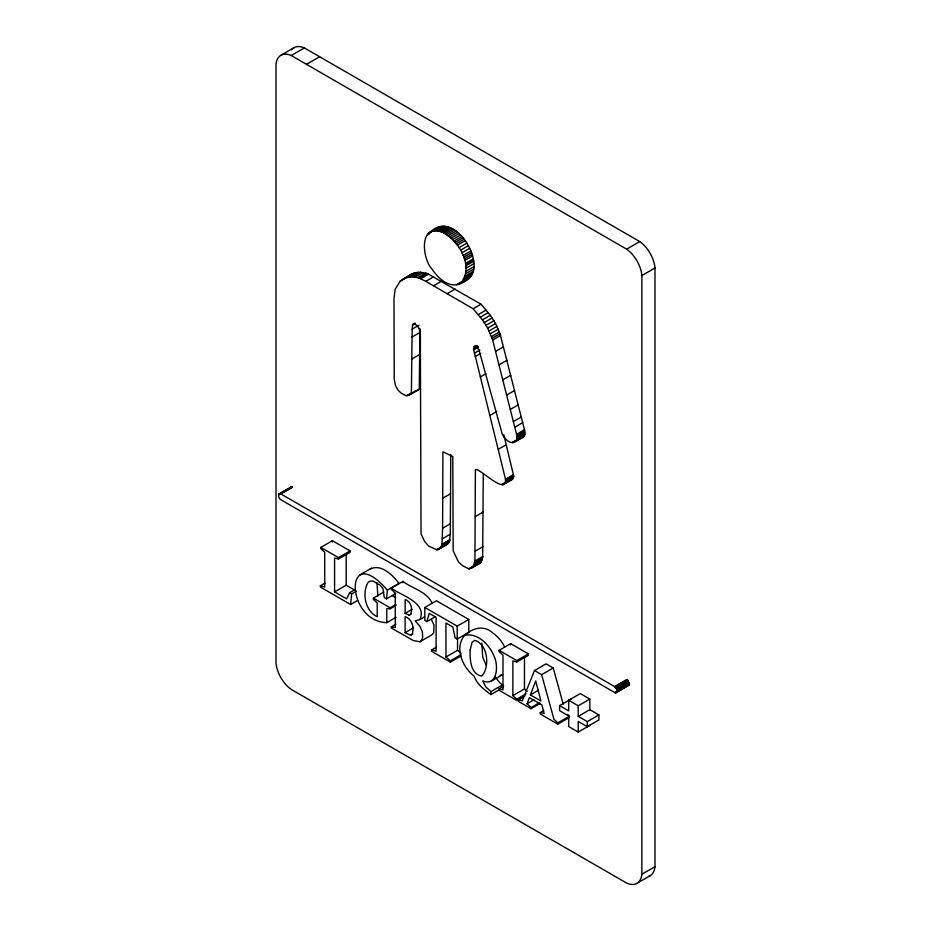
<?xml version="1.0" encoding="UTF-8"?>
<svg xmlns="http://www.w3.org/2000/svg" width="931" height="931" viewBox="0 0 931 931"><rect width="100%" height="100%" fill="white"/><g stroke="black" fill="none" stroke-linecap="round" stroke-linejoin="round"><path stroke-width="1.4" d="M411.374 393.86L412.165 329.143L412.619 324.64L414.179 323.86L417.274 325.571L420.323 330.947L421.045 533.812L424.559 541.365L428.737 546.16L436.639 549.686L439.025 549.139L441.166 546.916L442.004 544.228L442.586 528.238L442.923 451.791L452.78 456.516L453.164 550.78L458.518 562.01L462.858 565.862L468.747 568.806L473.029 566.793L474.915 561.021L475.392 469.771C478.441 466.536 506.266 496.421 505.51 479.279L473.611 349.393L474.03 346.611L475.636 346.111L477.475 347.542L479.314 351.196L502.275 434.183L504.23 437.547L507.674 440.887L510.816 442.458L514.156 442.295L516.775 439.479L516.577 434.312L492.662 340.024L487.658 328.073L482.409 319.822L473.134 308.755L425.781 281.337L418.787 277.892L412.759 276.81L405.869 277.741L400.214 281.174L395.151 289.262L393.976 298.735L394.22 379.231L395.489 385.492L397.84 389.973L401.063 393.068L405.904 395.628L408.895 395.047L419.253 389.309L419.939 328.562M471.156 568.259L480.512 562.696L482.642 557.75L483.27 473.716M445.635 545.066L449.301 541.9L450.278 534.196L450.779 454.491M509.92 480.059C512.62 480.571 514.261 476.975 513.388 474.729L503.834 434.812M519.894 438.094L522.605 437.454L524.421 435.592L524.467 429.761L500.028 333.729L495.548 323.523L490.3 315.272L481.024 304.204L427.632 273.702L420.649 272.259L415.924 272.597L411.711 274.063L401.936 279.766M460.601 283.245C474.554 266.929 459.134 240.407 442.202 232.18C418.741 223.463 422.057 258.259 431.868 268.884C436.895 276.356 444.017 284.002 453.49 284.967C464.441 284.642 476.044 275.634 473.902 263.659C473.076 244.236 449.952 212.955 429.4 232.645M481.758 643.216L482.77 657.344L486.203 665.281M617.102 691.151L616.485 688.707L614.635 686.636L280.859 493.93C277.298 492.58 278.311 498.737 280.848 499.738L614.611 692.443L616.357 692.594L617.102 691.151L629.437 683.866M376.939 582.678L377.881 596.096M383.793 592.069L373.366 598.098L373.366 599.471L377.206 602.892L377.206 616.741C365.196 611.097 361.694 592.989 368.187 582.224L370.398 581.037L373.028 581.037L379.929 585.052L382.885 588.38L384.27 597.562L386.54 598.866L387.377 590.126C343.993 540.166 345.285 621.536 386.784 622.664L396.059 617.3M325 583.12L320.357 585.797L320.357 587.054L350.615 604.51L351.65 593.943L356.294 591.266M412.538 324.896L414.865 323.336M278.509 494.885L291.543 487.344M278.578 494.629L292.392 486.552M450.395 662.116L450.395 660.812L445.949 656.995L445.949 623.025L452.803 626.982L455.131 637.898L457.202 639.097L468.793 632.405L468.793 619.464L436.43 600.774L424.827 607.466L424.827 620.407L426.898 621.605L429.214 613.366L436.08 617.323L436.08 651.176L431.681 649.896L431.681 651.316L450.395 662.116L460.833 656.099M530.391 694.922L535.732 680.957L540.911 700.985L530.391 694.922L538.514 690.232M540.364 703.347L531.089 708.712L531.089 707.572L527.039 703.755L529.355 697.68L541.947 704.953L544.17 713.53L540.271 712.587L540.271 714.007L557.832 724.155L569.435 717.452M563.232 704.22L553.247 667.993L546.09 663.861L534.487 670.553L522.256 700.822L518.299 699.844L518.299 701.334L531.089 708.712M419.939 641.75L421.219 640.912L422.674 637.537L422.383 631.765L419.881 626.214L415.203 620.896L419.846 619.557C427.748 602.473 400.062 595.177 391.323 588.124L391.323 589.439L395.268 593.024L395.268 627.506L391.323 626.819L391.323 628.018L413.411 640.598L419.939 641.75L431.542 635.047L433.73 632.812L433.974 625.073L431.484 619.522M355.374 589.393L349.579 592.744L346.669 598.877L334.578 591.895L334.578 558.041L338.477 559.042L350.068 552.339L350.068 550.919L332.402 540.713L320.811 547.416L320.811 548.662L324.71 552.234L324.71 586.995L320.357 585.797M434.754 230.807L438.292 227.432M504.637 646.987C501.949 641.284 497.724 636.362 492.557 632.766C484.004 624.934 472.576 627.843 464.685 635.349C454.119 647.301 462.439 667.48 474.088 676.022C476.812 684.25 484.225 689.673 490.916 694.573L499.028 689.894M369.979 569.237C380.826 563.162 392.94 575.265 398.98 583.423L387.377 590.126M490.916 694.573L490.916 691.617L485.656 686.729L482.77 680.933C497.491 686.659 498.597 665.584 494.221 656.541C489.787 645.125 477.789 632.44 464.685 635.349M410.652 635.303L411.944 634.5C414.632 627.971 412.34 619.127 405.136 616.671L405.136 632.626L410.652 635.303L412.968 633.964M411.711 274.063L400.214 281.174M280.929 55.266L294.056 47.679M654.993 866.668L641.866 874.244A24.253 14 60 0 1 626.621 883.053L291.252 689.429A24.253 14 60 0 1 276.007 663.012L276.007 64.332A24.253 14 60 0 1 291.252 55.523L304.379 47.947L639.748 241.571A24.253 14 60 0 1 654.993 267.988L654.993 866.668A24.253 14 60 0 1 648.616 876.397M306.497 64.332L319.624 56.744M428.469 233.425L439.385 226.908M432.659 231.074L440.538 226.524M427.62 234.333L431.006 232.389M433.869 230.818L441.76 226.268M426.864 235.357L429.121 234.065M435.161 230.702L443.051 226.152M436.499 230.725L444.39 226.175M437.884 230.888L445.763 226.338M439.292 231.179L447.183 226.629M440.735 231.61L448.626 227.059M442.202 232.18L450.092 227.618M443.691 232.866L451.57 228.316M445.193 233.704L453.083 229.142M446.705 234.647L454.584 230.097M448.207 235.718L456.085 231.156M449.685 236.881L457.575 232.331M451.151 238.161L459.03 233.611M452.582 239.535L460.461 234.984M453.967 241.013L461.857 236.451M455.143 242.351L463.033 237.801M456.271 243.771L464.162 239.209M457.354 245.249L465.232 240.687M405.869 277.741L413.748 273.19M408.046 277.147L415.924 272.597M458.971 247.693L466.85 243.142M410.35 276.833L418.228 272.283M412.759 276.81L420.649 272.259M460.473 250.241L468.351 245.691M415.261 277.066L423.151 272.515M417.844 277.613L425.735 273.051M461.823 252.848L469.713 248.286M418.787 277.892L426.677 273.342M419.753 278.253L427.632 273.702M420.719 278.695L428.597 274.145M463.044 255.49L470.935 250.939M463.708 257.154L471.598 252.604M464.301 258.818L472.18 254.268M425.781 281.337L433.671 276.786M464.802 260.482L472.68 255.932M465.5 263.38L473.39 258.818M465.721 264.59L473.611 260.028M465.884 265.766L473.774 261.215M433.648 285.747L441.527 281.197M466.024 268.209L473.902 263.659M465.942 271.282L473.832 266.72M465.721 273.667L473.611 269.117M465.325 275.937L473.216 271.387M464.988 277.229L472.867 272.667M464.546 278.427L472.436 273.877M464.022 279.544L471.912 274.982M463.429 280.534L471.307 275.983M456.434 284.839L462.067 281.581M462.742 281.418L470.62 276.868M457.808 284.525L468.491 278.695M459.099 284.06L469.852 277.647M447.229 293.637L455.119 289.076M412.666 324.523L414.912 323.22M412.514 325.035L414.795 323.592M412.165 329.143L418.927 325.233M411.933 337.092L419.823 332.542M473.134 308.755L481.024 304.204M478.255 314.631L486.133 310.07M480.373 317.168L488.263 312.618M411.7 359.075L419.59 354.525M482.409 319.822L490.3 315.272M484.295 322.51L492.173 317.96M486.063 325.291L493.954 320.741M487.658 328.073L495.548 323.523M291.252 55.523L626.621 249.147L639.748 241.571M489.136 330.912L497.014 326.35M490.416 333.705L498.306 329.155M491.545 336.533L499.435 331.971M473.879 346.891L476.137 345.587M473.774 347.193L476.032 345.901M473.693 347.519L477.079 345.564M473.635 347.868L477.009 345.913M473.6 348.229L476.975 346.274M473.576 348.601L476.963 346.646M473.588 348.985L476.963 347.042M492.15 338.279L500.028 333.729M473.611 349.393L478.127 346.786M473.67 349.8L478.173 347.193M492.662 340.024L500.541 335.474M474.286 353.245L479.93 349.998M406.835 395.722L411.339 393.115M407.126 395.687L413.027 392.37M475.089 356.736L480.722 353.489M408.895 395.047L419.253 389.309M495.653 351.359L503.543 346.809M641.866 874.244L641.866 275.564L654.993 267.988M499.132 364.812L507.011 360.262M480.28 376.985L485.912 373.727M279.032 493.942L291.717 486.634M278.741 494.291L292.241 486.541M280.522 493.791L291.799 487.448M280.859 493.93L291.962 487.53M502.88 379.801L510.77 375.251M506.685 395.081L514.575 390.531M490.067 415.342L496.828 411.444M510.293 409.454L518.183 404.904M513.365 421.568L521.244 417.007M514.843 427.189L522.722 422.627M516.577 434.312L524.467 429.761M516.74 435.138L524.63 430.588M516.868 435.964L524.747 431.414M516.938 436.767L524.828 432.205M516.973 437.547L524.851 432.985M516.961 438.303L524.84 433.741M498.376 449.254L506.255 444.704M516.926 438.71L524.816 434.16M516.868 439.106L524.747 434.544M516.775 439.479L524.665 434.917M516.67 439.816L524.549 435.266M512.003 442.656L515.39 440.7M516.53 440.142L524.421 435.592M516.368 440.444L524.258 435.883M512.585 442.656L524.072 436.15M513.132 442.597L523.629 436.651M514.156 442.295L523.141 437.093M320.811 547.416L338.477 557.611L350.068 550.919M442.737 498.225L450.616 493.663M505.51 479.279L513.388 474.729M505.591 479.663L513.47 475.101M505.649 480.035L513.528 475.473M505.684 480.396L513.563 475.846M505.696 480.757L513.586 476.195M505.696 481.094L513.575 476.544M505.673 481.432L513.551 476.87M505.614 481.746L513.505 477.184M505.545 482.037L513.435 477.487M501.611 484.504L504.986 482.549M505.463 482.316L513.342 477.766M505.347 482.584L513.237 478.022M505.207 482.817L513.097 478.266M503.59 484.027L512.655 478.837M502.693 484.69L512.131 479.395M503.124 484.644L511.585 479.837M359.843 574.869L371.446 568.178M442.586 528.238L450.476 523.676M334.578 591.895L346.169 585.192L354.641 590.079M475.392 516.519L483.27 511.969M442.388 538.746L450.278 534.196M442.004 544.228L449.894 539.677M441.922 544.844L449.813 540.283M441.794 545.415L449.673 540.864M441.62 545.95L449.51 541.4M441.41 546.45L449.301 541.9M441.166 546.916L449.045 542.366M436.639 549.686L440.026 547.731M442.272 546.427L445.169 545.124M437.279 549.674L448.533 543.11M437.745 549.616L447.939 543.774M438.198 549.511L447.287 544.344M350.615 604.51L357.574 600.495M391.323 588.124L402.914 581.433C412.363 588.578 427.213 591.627 432.287 603.579M386.54 598.866L395.815 593.513M475.322 551.059L483.212 546.509M373.366 598.098L390.194 607.815L395.989 604.463M386.784 622.664L386.784 608.583L390.194 608.781L395.989 605.441M474.915 561.021L482.793 556.459M474.752 562.301L482.642 557.75M474.496 563.523L482.386 558.972M474.147 564.652L482.037 560.101M473.716 565.699L481.595 561.149M472.133 566.863L481.28 561.719M469.061 568.829L476.113 564.908M469.631 568.76L480.92 562.243M472.168 567.654L480.512 562.696M405.136 613.366L409.035 615.123L410.396 614.437C413.027 609.13 411.13 601.542 405.136 599.459L405.136 613.366L412.096 609.351M409.035 615.123L411.351 613.785M391.323 626.819L395.954 624.142M419.846 619.557L424.478 616.869M405.136 632.626L413.259 627.948M426.898 621.605L435.021 616.916M424.827 607.466L457.202 626.156L468.793 619.464M431.681 649.896L436.325 647.22M445.949 656.995L457.552 650.292L457.552 637.56M450.395 660.812L460.833 654.784M516.81 700.473L499.097 690.243L499.097 688.812L502.996 689.813L502.996 655.168L499.097 651.653L499.097 650.35L510.688 643.647L528.412 653.876L528.412 655.308L516.81 661.999L512.865 660.975L512.865 695.62L516.81 699.158L516.81 700.473L524.933 695.783M499.097 650.35L516.81 660.579L528.412 653.876M490.893 681.387L502.496 674.696L500.168 675.243M490.916 691.617L502.507 684.913L499.621 682.644L495.49 677.198M499.097 688.812L503.729 686.135M534.487 670.553L541.644 674.684L553.247 667.993M512.865 695.62L524.467 688.928L524.467 657.17M516.81 699.158L526.096 693.804M518.299 699.844L524.106 696.504M527.039 703.755L533.998 699.74M531.089 707.572L539.2 702.882M540.271 712.587L543.751 710.574M589.812 725.354L578.221 732.045L568.69 726.541L568.69 715.951L559.612 710.702L559.612 705.628L568.69 710.877L568.69 700.275L580.292 693.583L589.812 699.076L589.812 709.678L578.221 716.37L578.221 705.779L589.812 699.076M559.612 705.628L571.215 698.937M614.635 686.636L625.737 680.224M614.809 686.752L625.911 680.34M627.308 679.746L614.972 686.869L627.541 679.944M615.368 687.206L627.61 680.002M615.461 687.299L626.575 680.887M615.566 687.404L626.738 681.073M615.694 687.555L626.866 681.224M615.833 687.73L626.947 681.317M615.915 687.823L628.332 680.794M616.101 688.079L628.437 680.957M616.217 688.265L628.553 681.131M616.287 688.346L627.436 682.027M616.369 688.498L627.471 682.086M616.485 688.707L627.587 682.295M557.832 724.155L557.832 722.898L569.435 716.207L567.479 714.391M616.59 688.917L627.692 682.504M616.683 689.138L627.797 682.726M616.718 689.219L627.82 682.807M616.799 689.405L627.901 682.993M616.869 689.603L627.971 683.191M616.939 689.824L629.251 682.656M616.985 690.069L629.298 682.83M617.032 690.243L629.344 683.063M617.055 690.395L629.379 683.191M617.078 690.593L629.426 683.47M617.102 690.79L629.437 683.668M614.914 692.583L629.414 684.192M615.042 692.641L629.391 684.343M615.298 692.711L629.344 684.588M615.519 692.757L629.228 684.867M615.926 692.745L629.042 685.169M578.221 716.37L587.298 721.618L598.901 714.915L598.901 719.989L587.298 726.692L578.221 721.444L578.221 732.045M636.944 883.321L650.071 875.734M479.57 563.43L477.242 564.256M416.774 390.496L414.726 391.16M464.313 280.289L465.686 279.975M392.172 595.572L395.78 597.655M589.812 709.678L598.901 714.915M568.69 700.275L578.221 705.779M349.579 592.744L351.65 593.943M457.552 650.292L461.101 653.353M524.467 688.928L527.225 691.384M557.832 722.898L553.933 719.279L541.644 674.684M587.298 721.618L587.298 726.692M516.81 660.579L516.81 661.999M510.688 643.647L510.688 644.962M502.507 684.913L502.507 687.881M457.202 626.156L457.202 639.097M402.914 581.433L402.914 582.736M390.194 607.815L390.194 608.781M346.169 554.166L346.169 585.192M338.477 557.611L338.477 559.042M332.402 540.713L332.402 541.97M291.647 49.797A24.253 14 60 0 1 304.379 47.947M626.621 249.147A24.253 14 60 0 1 641.866 275.564M470.167 649.908C469.794 659.101 470.399 674.114 481.723 676.092C490.148 667.352 487.984 643.798 474.601 640.33L472.064 642.32L470.167 649.908"/></g></svg>
